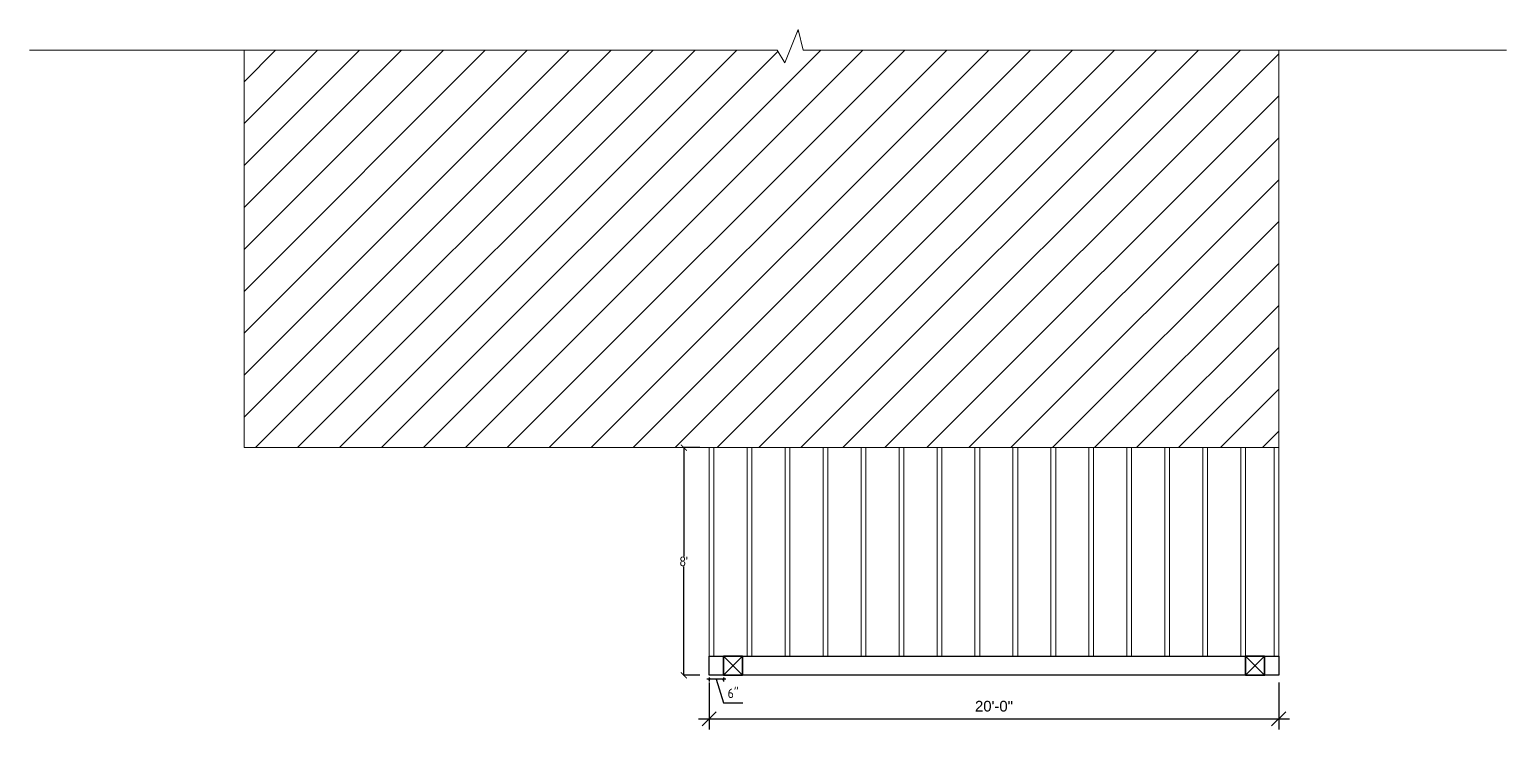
# Model space of a CAD drawing. Header units: inches. Extents: x 5821 to 9304, y -7513 to -2875.
# Drawn here: x 8682 to 9304, y -6949 to -6654 of the extents above; entities that cross this region are included whole.
import ezdxf

# ---------------------------------------------------------------- set-up
doc = ezdxf.new("R2010")
doc.units = ezdxf.units.IN
doc.header["$MEASUREMENT"] = 0
doc.layers.add('dimensions', color=1, linetype='Continuous')
doc.layers.add('wall', color=70, linetype='Continuous', lineweight=35)
doc.layers.add('wall view line', color=70, linetype='Continuous', lineweight=13)
doc.styles.add('ANNTEXT', font='isocp.shx')
doc.styles.add('Arial_1', font='arial.ttf', dxfattribs={"height": 4.5})
doc.styles.add('GENERATED_STYLE_2', font='ARIALN.TTF')
doc.dimstyles.new('Copy(5) of Standard', dxfattribs={"dimtxt": 4, "dimasz": 1, "dimexe": 1, "dimexo": 1, "dimgap": 2, "dimtad": 1, "dimdec": 1, "dimzin": 0, "dimdsep": 46, "dimlunit": 4, "dimtxsty": 'ANNTEXT', "dimblk": 'ARCHTICK', "dimcen": 0.09, "dimdle": 1, "dimadec": 0, "dimazin": 0, "dimtfac": 1, "dimtdec": 1, "dimtofl": 0, "dimtmove": 1, "dimatfit": 3, "dimfxl": 12, "dimfrac": 2, "dimtolj": 1, "dimtzin": 0, "dimarcsym": 0})
doc.dimstyles.new('GENERATED_STYLE__2', dxfattribs={"dimtxt": 4, "dimasz": 2.533333, "dimexe": 0.18, "dimexo": 4, "dimgap": 0.09, "dimtad": 1, "dimtih": 1, "dimtoh": 1, "dimdec": 1, "dimzin": 0, "dimdsep": 46, "dimlunit": 4, "dimtxsty": 'GENERATED_STYLE_2', "dimblk": 'ARCHTICK', "dimcen": 0.09, "dimclrd": 1, "dimclre": 1, "dimclrt": 1, "dimadec": 0, "dimazin": 0, "dimtfac": 1, "dimtdec": 1, "dimtmove": 0, "dimatfit": 3, "dimfxl": 1, "dimtolj": 1, "dimtzin": 0, "dimarcsym": 0})
doc.dimstyles.new('Linear_-_3_32__Arial', dxfattribs={"dimscale": 12, "dimtxt": 4.591167, "dimasz": 0.5, "dimexe": 0.375, "dimexo": 0.25, "dimgap": 0.25, "dimtad": 1, "dimdec": 5, "dimrnd": 0.03125, "dimzin": 1, "dimdsep": 46, "dimlunit": 4, "dimtxsty": 'Arial_1', "dimblk1": 'OBLIQUE', "dimblk2": 'OBLIQUE', "dimsah": 1, "dimcen": 0.09, "dimdle": 0.375, "dimazin": 0, "dimtfac": 1, "dimtdec": 4, "dimtix": 1, "dimtmove": 0, "dimatfit": 3, "dimfxl": 1, "dimtvp": 1, "dimtfill": 1, "dimfrac": 2, "dimtolj": 1, "dimtzin": 0, "dimarcsym": 2})

# ---------------------------------------------------------------- blocks, each defined once
blk = doc.blocks.new('_Oblique')
at = {"color": 0, "linetype": 'ByBlock', "lineweight": -2}
blk.add_line((-0.5, -0.5), (0.5, 0.5), dxfattribs=at)
blk = doc.blocks.new('*D330')
at = {"layer": 'Defpoints', "color": 0, "ltscale": 100, "transparency": 16777216}
for p in [(8968.08, -6926.43), (9208.08, -6926.43), (9208.08, -6944.77)]:
    blk.add_point(p, dxfattribs=at)
at = {"layer": 'dimensions', "color": 0, "lineweight": -2, "ltscale": 100, "transparency": 16777216}
for p, q in [((8968.08, -6929.43), (8968.08, -6949.27)), ((9208.08, -6929.43), (9208.08, -6949.27)), ((8963.58, -6944.77), (9212.58, -6944.77))]:
    blk.add_line(p, q, dxfattribs=at)
at = {"layer": 'dimensions', "color": 0, "lineweight": -2, "ltscale": 100, "transparency": 16777216, "xscale": 5.999999999999999, "yscale": 5.999999999999999, "zscale": 5.999999999999999, "rotation": 180}
blk.add_blockref('_Oblique', (8968.08, -6944.77), dxfattribs=at)
at = {"layer": 'dimensions', "color": 0, "lineweight": -2, "ltscale": 100, "transparency": 16777216, "xscale": 5.999999999999999, "yscale": 5.999999999999999, "zscale": 5.999999999999999}
blk.add_blockref('_Oblique', (9208.08, -6944.77), dxfattribs=at)
at = {"layer": 'dimensions', "color": 0, "ltscale": 100, "transparency": 16777216, "insert": (9088.08, -6939.48), "char_height": 4.5, "attachment_point": 5, "style": 'Arial_1', "bg_fill": 3, "box_fill_scale": 1.25, "bg_fill_color": 256, "bg_fill_true_color": 13158600, "bg_fill_transparency": 0}
blk.add_mtext('\\A1;20\'-0"', dxfattribs=at)
blk = doc.blocks.new('_ArchTick')
at = {"color": 0, "linetype": 'ByBlock', "lineweight": 100, "const_width": 0.15}
blk.add_lwpolyline([(-0.5, -0.5), (0.5, 0.5)], dxfattribs=at)
blk = doc.blocks.new('*D346')
at = {"layer": 'Defpoints', "color": 0, "ltscale": 100, "transparency": 16777216}
for p in [(8968.08, -6926.43), (8974.08, -6926.43), (8968.08, -6928.03)]:
    blk.add_point(p, dxfattribs=at)
at = {"layer": 'dimensions', "color": 0, "lineweight": -2, "ltscale": 100, "transparency": 16777216}
for p, q in [((8975.08, -6928.03), (8967.08, -6928.03)), ((8968.08, -6927.43), (8968.08, -6929.03)), ((8971.08, -6928.03), (8974.08, -6938.03)), ((8974.08, -6927.43), (8974.08, -6929.03)), ((8974.08, -6938.03), (8982.32, -6938.03))]:
    blk.add_line(p, q, dxfattribs=at)
at = {"layer": 'dimensions', "color": 0, "lineweight": -2, "ltscale": 100, "transparency": 16777216, "rotation": 180}
blk.add_blockref('_ArchTick', (8968.08, -6928.03), dxfattribs=at)
at = {"layer": 'dimensions', "color": 0, "lineweight": -2, "ltscale": 100, "transparency": 16777216}
blk.add_blockref('_ArchTick', (8974.08, -6928.03), dxfattribs=at)
at = {"layer": 'dimensions', "color": 0, "ltscale": 100, "transparency": 16777216, "insert": (8978.2, -6934.03), "char_height": 4, "attachment_point": 5, "style": 'ANNTEXT'}
blk.add_mtext('\\A1;6"', dxfattribs=at)
blk = doc.blocks.new('*D393')
at = {"layer": 'Defpoints', "color": 0, "ltscale": 100, "transparency": 16777216}
for p in [(8957.36, -6830.43), (8968.08, -6830.43), (8968.08, -6926.43)]:
    blk.add_point(p, dxfattribs=at)
at = {"layer": 'dimensions', "color": 1, "lineweight": -2, "ltscale": 100, "transparency": 16777216}
for p, q in [((8964.08, -6830.43), (8957.18, -6830.43)), ((8957.36, -6830.43), (8957.36, -6876.29)), ((8957.36, -6926.43), (8957.36, -6880.56)), ((8964.08, -6926.43), (8957.18, -6926.43))]:
    blk.add_line(p, q, dxfattribs=at)
at = {"layer": 'dimensions', "color": 1, "lineweight": -2, "ltscale": 100, "transparency": 16777216, "xscale": 2.533333333332774, "yscale": 2.533333333332774, "zscale": 2.533333333332774}
for p, rotation in [((8957.36, -6830.43), 90), ((8957.36, -6926.43), 270)]:
    blk.add_blockref('_ArchTick', p, dxfattribs=dict(at, rotation=rotation))
at = {"layer": 'dimensions', "color": 1, "ltscale": 100, "transparency": 16777216, "insert": (8957.36, -6878.43), "char_height": 4, "attachment_point": 5, "style": 'GENERATED_STYLE_2'}
blk.add_mtext("\\A1;8'", dxfattribs=at)

msp = doc.modelspace()

# ---------------------------------------------------------------- hatches: boundary and pattern name
at = {"layer": 'dimensions', "ltscale": 100}
h = msp.add_hatch(dxfattribs=at)
h.set_pattern_fill('ANSI31', color=8, scale=100)
h.set_pattern_definition([(45, (1811.349, -2411.59), (-8.838835, 8.838835), [])])
h.paths.add_polyline_path([(9208.083606, -6662.920211), (9007.676292, -6662.920211), (9005.621789, -6654.1689), (9000.009721, -6668.207395), (8996.733631, -6662.920211), (8772.086587, -6662.920211), (8772.086587, -6830.425794), (9208.083606, -6830.425794)])

# ---------------------------------------------------------------- linework, layer by layer
at = {"layer": 'wall view line', "ltscale": 100}
for p, q in [((9000.009721, -6668.207395), (9005.621789, -6654.1689)), ((9005.621789, -6654.1689), (9007.676292, -6662.920211)), ((8681.677998, -6662.920211), (8996.733631, -6662.920211)), ((8772.086587, -6830.425794), (8772.086587, -6662.920211)), ((8996.733631, -6662.920211), (9000.009721, -6668.207395)), ((9007.676292, -6662.920211), (9304.040924, -6662.920211)), ((9208.083606, -6662.920211), (9208.083606, -6830.425794)), ((9208.083606, -6830.425794), (8772.086587, -6830.425794))]:
    msp.add_line(p, q, dxfattribs=at)
at = {"layer": 'wall view line'}
for p, q in [((8968.083606, -6926.425794), (8968.083606, -6830.425794)), ((8968.083606, -6830.425794), (8970.083606, -6830.425794)), ((8970.083606, -6918.425794), (8970.083606, -6830.425794)), ((8984.083606, -6918.425794), (8984.083606, -6830.425794)), ((8984.083606, -6830.425794), (8986.083606, -6830.425794)), ((8986.083606, -6918.425794), (8986.083606, -6830.425794)), ((9000.083606, -6918.425794), (9000.083606, -6830.425794)), ((9000.083606, -6830.425794), (9002.083606, -6830.425794)), ((9002.083606, -6918.425794), (9002.083606, -6830.425794)), ((9016.083606, -6918.425794), (9016.083606, -6830.425794)), ((9016.083606, -6830.425794), (9018.083606, -6830.425794)), ((9018.083606, -6918.425794), (9018.083606, -6830.425794)), ((9032.083606, -6918.425794), (9032.083606, -6830.425794)), ((9032.083606, -6830.425794), (9034.083606, -6830.425794)), ((9034.083606, -6918.425794), (9034.083606, -6830.425794)), ((9048.083606, -6918.425794), (9048.083606, -6830.425794)), ((9048.083606, -6918.425794), (9048.083606, -6830.425794)), ((9048.083606, -6830.425794), (9050.083606, -6830.425794)), ((9050.083606, -6918.425794), (9050.083606, -6830.425794)), ((9050.083606, -6918.425794), (9050.083606, -6830.425794)), ((9064.083606, -6918.425794), (9064.083606, -6830.425794)), ((9064.083606, -6830.425794), (9066.083606, -6830.425794)), ((9066.083606, -6918.425794), (9066.083606, -6830.425794)), ((9080.083606, -6918.425794), (9080.083606, -6830.425794)), ((9080.083606, -6830.425794), (9082.083606, -6830.425794)), ((9082.083606, -6918.425794), (9082.083606, -6830.425794)), ((9096.083606, -6918.425794), (9096.083606, -6830.425794)), ((9096.083606, -6830.425794), (9098.083606, -6830.425794)), ((9098.083606, -6918.425794), (9098.083606, -6830.425794)), ((9112.083606, -6918.425794), (9112.083606, -6830.425794)), ((9112.083606, -6830.425794), (9114.083606, -6830.425794)), ((9114.083606, -6918.425794), (9114.083606, -6830.425794)), ((9128.083606, -6918.425794), (9128.083606, -6830.425794)), ((9128.083606, -6918.425794), (9128.083606, -6830.425794)), ((9128.083606, -6830.425794), (9130.083606, -6830.425794)), ((9130.083606, -6918.425794), (9130.083606, -6830.425794)), ((9130.083606, -6918.425794), (9130.083606, -6830.425794)), ((9144.083606, -6918.425794), (9144.083606, -6830.425794)), ((9144.083606, -6830.425794), (9146.083606, -6830.425794)), ((9146.083606, -6918.425794), (9146.083606, -6830.425794)), ((9160.083606, -6918.425794), (9160.083606, -6830.425794)), ((9160.083606, -6830.425794), (9162.083606, -6830.425794)), ((9162.083606, -6918.425794), (9162.083606, -6830.425794)), ((9176.083606, -6918.425794), (9176.083606, -6830.425794)), ((9176.083606, -6830.425794), (9178.083606, -6830.425794)), ((9178.083606, -6918.425794), (9178.083606, -6830.425794)), ((9192.083606, -6918.425794), (9192.083606, -6830.425794)), ((9192.083606, -6830.425794), (9194.083606, -6830.425794)), ((9206.083606, -6918.425794), (9206.083606, -6830.425794)), ((9206.083606, -6830.425794), (9208.083606, -6830.425794))]:
    msp.add_line(p, q, dxfattribs=at)

# ---------------------------------------------------------------- next in the draw order: dimensions: what is measured, and where the dimension line sits
at = {"layer": 'dimensions', "ltscale": 100}
dim = msp.add_linear_dim(base=(9208.083606, -6944.773898), p1=(8968.083606, -6926.425794), p2=(9208.083606, -6926.425794), dimstyle='Linear_-_3_32__Arial', override={"dimpost": '<>'}, dxfattribs=at)
dim.commit()
dim.dimension.update_dxf_attribs({"geometry": '*D330', "text_midpoint": (9088.083606, -6939.47632)})

# ---------------------------------------------------------------- next in the draw order: linework, layer by layer
for p, q in [((8974.083606, -6926.425794), (8982.083606, -6918.425794)), ((8982.083606, -6926.425794), (8974.083606, -6918.425794)), ((9202.083606, -6926.425794), (9194.083606, -6918.425794)), ((9194.083606, -6926.425794), (9202.083606, -6918.425794))]:
    msp.add_line(p, q, dxfattribs=at)
msp.add_lwpolyline([(8968.083606, -6918.425794), (9208.083606, -6918.425794), (9208.083606, -6926.425794), (8968.083606, -6926.425794)], close=True, dxfattribs=at)
at = {"layer": 'wall', "color": 2, "ltscale": 2}
for points in [[(8974.083606, -6926.425794), (8982.083606, -6926.425794), (8982.083606, -6918.425794), (8974.083606, -6918.425794)], [(9194.083606, -6926.425794), (9202.083606, -6926.425794), (9202.083606, -6918.425794), (9194.083606, -6918.425794)]]:
    msp.add_lwpolyline(points, close=True, dxfattribs=at)
at = {"layer": 'wall view line'}
for p, q in [((9194.083606, -6926.425794), (9194.083606, -6830.425794)), ((9208.083606, -6926.425794), (9208.083606, -6830.425794))]:
    msp.add_line(p, q, dxfattribs=at)

# ---------------------------------------------------------------- next in the draw order: dimensions: what is measured, and where the dimension line sits
at = {"layer": 'dimensions', "ltscale": 100}
dim = msp.add_linear_dim(base=(8957.356925, -6830.425794), p1=(8968.083606, -6926.425794), p2=(8968.083606, -6830.425794), angle=90, dimstyle='GENERATED_STYLE__2', dxfattribs=at)
dim.commit()
dim.dimension.update_dxf_attribs({"geometry": '*D393', "text_midpoint": (8957.356925, -6878.425794)})
dim = msp.add_linear_dim(base=(8968.083606, -6928.0328), p1=(8974.083606, -6926.425794), p2=(8968.083606, -6926.425794), dimstyle='Copy(5) of Standard', dxfattribs=at)
dim.commit()
dim.dimension.update_dxf_attribs({"geometry": '*D346', "text_midpoint": (8976.083606, -6934.0328)})

doc.saveas('drawing.dxf')
